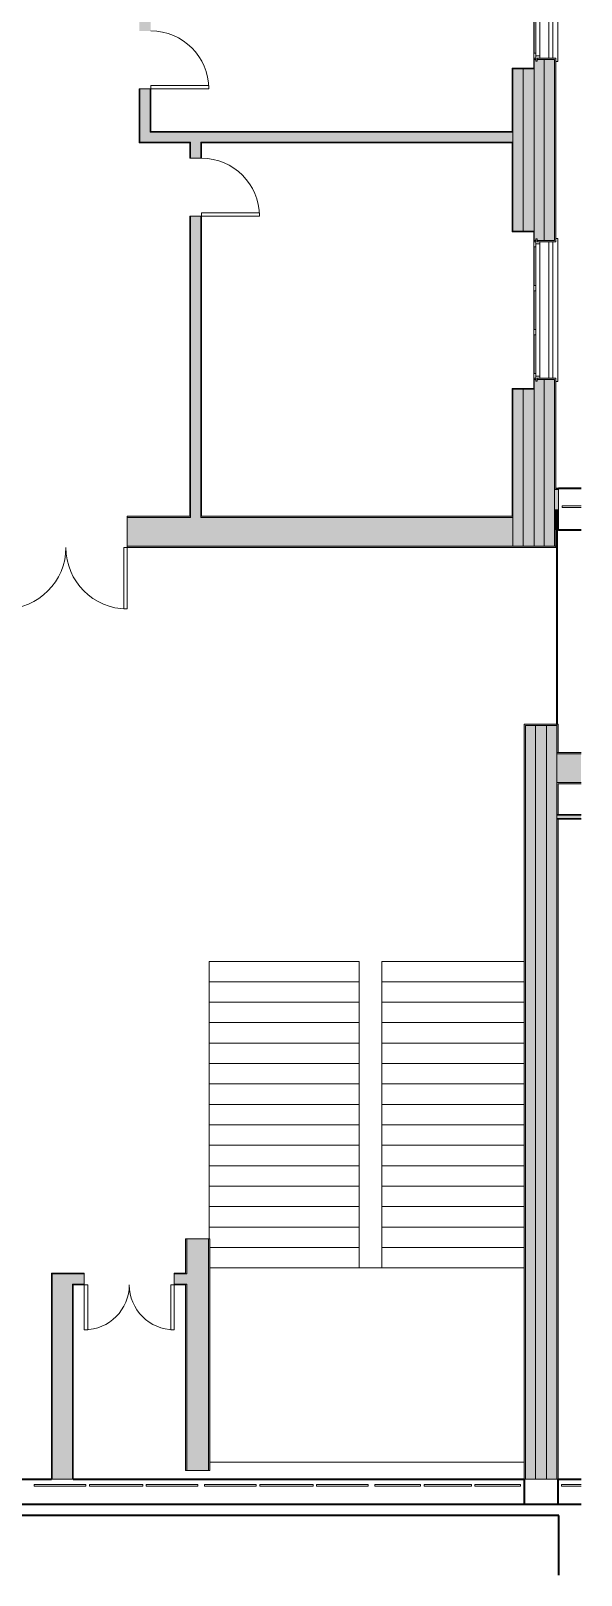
# Model space of a CAD drawing. Header units: millimetres. Extents: x -68567 to -21647, y -18936 to 26913.
# Drawn here: x -29722 to -21647, y -18936 to 3731 of the extents above; entities that cross this region are included whole.
import ezdxf

# ---------------------------------------------------------------- set-up
doc = ezdxf.new("R2010")
doc.units = ezdxf.units.MM
doc.linetypes.add('Sovrapposto', pattern=[3.96875, 2.38125, -1.5875])
for name, color, linetype, lineweight in [('A-DETL-WIDE', 214, 'Continuous', 35), ('A-DOOR', 31, 'Continuous', 9), ('A-GLAZ', 151, 'Continuous', 9), ('A-GLAZ-CURT', 52, 'Continuous', 9), ('A-GLAZ-SILL', 1, 'Continuous', 9), ('A-WALL', 113, 'Continuous', 9), ('A-WALL-PATT', 111, 'Continuous', 18), ('I-WALL', 2, 'Continuous', 9), ('S-STRS', 31, 'Continuous', 9)]:
    doc.layers.add(name, color=color, linetype=linetype, lineweight=lineweight)

# ---------------------------------------------------------------- blocks, each defined once
blk = doc.blocks.new('Pannello sistema - Vetrato-1312898-dtu_P3 - Piano Terzo')
at = {"layer": 'A-GLAZ-CURT'}
for p, q in [((335, 49), (-335, 49)), ((-335, 49), (-335, 25)), ((-335, 25), (335, 25)), ((335, 25), (335, 49))]:
    blk.add_line(p, q, dxfattribs=at)
blk = doc.blocks.new('Pannello sistema - Vetrato-1312899-dtu_P3 - Piano Terzo')
at = {"layer": 'A-GLAZ-CURT'}
for p, q in [((348, 50), (-348, 50)), ((-348, 50), (-348, 25)), ((-348, 25), (348, 25)), ((348, 25), (348, 50))]:
    blk.add_line(p, q, dxfattribs=at)
blk = doc.blocks.new('Pannello sistema - Vetrato-824393-dtu_P3 - Piano Terzo')
at = {"layer": 'A-GLAZ-CURT'}
for p, q in [((379, 50), (-379, 50)), ((-379, 50), (-379, 25)), ((-379, 25), (379, 25)), ((379, 25), (379, 50))]:
    blk.add_line(p, q, dxfattribs=at)
blk = doc.blocks.new('Pannello sistema - Vetrato-824394-dtu_P3 - Piano Terzo')
at = {"layer": 'A-GLAZ-CURT'}
for p, q in [((392, 49), (-392, 49)), ((-392, 49), (-392, 24)), ((-392, 24), (392, 24)), ((392, 24), (392, 49))]:
    blk.add_line(p, q, dxfattribs=at)
blk = doc.blocks.new('Pannello sistema - Vetrato-1319699-dtu_P3 - Piano Terzo')
at = {"layer": 'A-GLAZ-CURT'}
for p, q in [((2, 50), (-278, 50)), ((-278, 50), (-278, 24)), ((-278, 24), (2, 24))]:
    blk.add_line(p, q, dxfattribs=at)
blk = doc.blocks.new('M_Porta-Doppia-Pannello non in rilievo - 180_230-1393947-dtu_P3 - Piano Terzo')
at = {"layer": 'A-DOOR'}
for p, q in [((-900, 230), (-900, 1130)), ((-900, 1130), (-850, 1130)), ((-850, 1130), (-850, 230)), ((900, 1130), (850, 1130)), ((850, 1130), (850, 230)), ((900, 230), (900, 1130)), ((-850, 230), (-900, 230)), ((850, 230), (900, 230))]:
    blk.add_line(p, q, dxfattribs=at)
for centre, start, end in [((-900, 230), 0, 90), ((900, 230), 90, 180)]:
    blk.add_arc(centre, 900, start, end, dxfattribs=at)
blk = doc.blocks.new('dtu_ING_Window_Legno_3_1 ante - WD-DG_200x275cm-1366436-dtu_P3 - Piano Terzo')
at = {"layer": 'A-GLAZ'}
for p, q in [((-1045, -25), (-970, -25)), ((-1045, -45), (-1045, -25)), ((-1000, -45), (-1045, -45)), ((-1000, -85), (-1000, -45)), ((-970, -85), (-1000, -85)), ((-970, -25), (-970, -85)), ((970, -25), (-970, -25)), ((970, -85), (-970, -85)), ((-930, 0), (-363, 0)), ((-930, -25), (-930, 0)), ((-363, 0), (-363, -25)), ((-283, 0), (283, 0)), ((-283, -25), (-283, 0)), ((283, 0), (283, -25)), ((363, 0), (930, 0)), ((363, -25), (363, 0)), ((930, 0), (930, -25)), ((970, -25), (1045, -25)), ((970, -85), (970, -25)), ((1000, -85), (970, -85)), ((1045, -45), (1000, -45)), ((1000, -45), (1000, -85)), ((1045, -25), (1045, -45))]:
    blk.add_line(p, q, dxfattribs=at)
at = {"layer": 'A-GLAZ-SILL'}
for p, q in [((1150, 5), (-1150, 5)), ((1000, -215), (-1000, -215)), ((-1050, -320), (-1050, -350)), ((-1050, -350), (1050, -350)), ((-1000, -275), (1000, -275)), ((1050, -350), (1050, -320))]:
    blk.add_line(p, q, dxfattribs=at)
blk = doc.blocks.new('Pannello sistema - Vetrato-1312533-dtu_P3 - Piano Terzo')
at = {"layer": 'A-GLAZ-CURT'}
for p, q in [((357, 49), (69, 49)), ((69, 25), (357, 25)), ((357, 25), (357, 49))]:
    blk.add_line(p, q, dxfattribs=at)
blk = doc.blocks.new('M_Porta-Singola-Pannello - 85_230-742342-dtu_P3 - Piano Terzo')
at = {"layer": 'A-DOOR'}
for p, q in [((425, 935), (375, 935)), ((375, 935), (375, 85)), ((425, 85), (425, 935)), ((375, 85), (425, 85))]:
    blk.add_line(p, q, dxfattribs=at)
blk.add_arc((425, 85), 850, 90, 180, dxfattribs=at)
blk = doc.blocks.new('M_Porta-Doppia-Pannello non in rilievo - 132_232-740847-dtu_P3 - Piano Terzo')
at = {"layer": 'A-DOOR'}
for p, q in [((-660, 85), (-660, 745)), ((-660, 745), (-610, 745)), ((-610, 745), (-610, 85)), ((660, 745), (610, 745)), ((610, 745), (610, 85)), ((660, 85), (660, 745)), ((-610, 85), (-660, 85)), ((610, 85), (660, 85))]:
    blk.add_line(p, q, dxfattribs=at)
for centre, start, end in [((-660, 85), 0, 90), ((660, 85), 90, 180)]:
    blk.add_arc(centre, 660, start, end, dxfattribs=at)

msp = doc.modelspace()

# ---------------------------------------------------------------- hatches: boundary and pattern name
at = {"layer": 'A-WALL'}
h = msp.add_hatch(color=7, dxfattribs=at)
h.paths.add_polyline_path([(-22037, -3834), (-22017, -3834), (-22017, -3589), (-22037, -3589)])
h.paths.add_polyline_path([(-22037, -2999), (-22017, -2999), (-22020, -1367), (-22292, -1367), (-22292, -1387), (-22037, -1387), (-22037, -1556)])
h.paths.add_polyline_path([(-22337, -1387), (-22312, -1387), (-22312, -1367), (-22337, -1367)])
h.paths.add_polyline_path([(-22312, 633), (-22312, 653), (-22337, 653), (-22337, 633)])
h.paths.add_polyline_path([(-22292, 633), (-22017, 633), (-22020, 3333), (-22292, 3333), (-22292, 3313), (-22037, 3313), (-22037, 653), (-22292, 653), (-22292, 639)])
h.paths.add_polyline_path([(-22337, 3313), (-22312, 3313), (-22312, 3333), (-22337, 3333)])
h.paths.add_polyline_path([(-22312, 5333), (-22312, 5353), (-22337, 5353), (-22337, 5333)])
h.paths.add_polyline_path([(-22292, 5333), (-22017, 5333), (-22020, 8033), (-22292, 8033), (-22292, 8013), (-22037, 8013), (-22037, 5353), (-22292, 5353), (-22292, 5339)])
h.paths.add_polyline_path([(-22312, 8013), (-22312, 8033), (-22337, 8033), (-22337, 8013)])
h.paths.add_polyline_path([(-22312, 10033), (-22312, 10053), (-22337, 10053), (-22337, 10033)])
h.paths.add_polyline_path([(-22292, 10033), (-22017, 10033), (-22020, 12733), (-22292, 12733), (-22292, 12713), (-22037, 12713), (-22037, 10053), (-22292, 10053), (-22292, 10039)])
h.paths.add_polyline_path([(-22337, 12713), (-22312, 12713), (-22312, 12733), (-22337, 12733)])
h.paths.add_polyline_path([(-22312, 14733), (-22312, 14753), (-22337, 14753), (-22337, 14733)])
h.paths.add_polyline_path([(-22292, 14733), (-22017, 14733), (-22020, 17433), (-22292, 17433), (-22292, 17413), (-22037, 17413), (-22037, 14753), (-22292, 14753), (-22292, 14738)])
h.paths.add_polyline_path([(-22337, 17413), (-22312, 17413), (-22312, 17433), (-22337, 17433)])
h.paths.add_polyline_path([(-22312, 19433), (-22312, 19453), (-22337, 19453), (-22337, 19433)])
h.paths.add_polyline_path([(-22292, 19433), (-22017, 19433), (-22020, 22133), (-22292, 22133), (-22292, 22113), (-22037, 22113), (-22037, 19453), (-22292, 19453), (-22292, 19439)])
h.paths.add_polyline_path([(-22337, 22113), (-22312, 22113), (-22312, 22133), (-22337, 22133)])
h.paths.add_polyline_path([(-22312, 24133), (-22312, 24153), (-22337, 24152), (-22337, 24133)])
h.paths.add_polyline_path([(-22292, 24133), (-22017, 24133), (-22017, 26893), (-22037, 26893), (-22037, 24153), (-22292, 24152), (-22292, 24139)])
h = msp.add_hatch(color=250, dxfattribs=at)
h.paths.add_polyline_path([(-22187, -3834), (-22037, -3834), (-22037, -1387), (-22187, -1387), (-22187, -3005)])
h.paths.add_polyline_path([(-22187, 653), (-22037, 653), (-22037, 3313), (-22187, 3313), (-22187, 797)])
h.paths.add_polyline_path([(-22037, 5353), (-22037, 8013), (-22187, 8013), (-22187, 5353)])
h.paths.add_polyline_path([(-22037, 10053), (-22037, 12713), (-22187, 12713), (-22187, 10053)])
h.paths.add_polyline_path([(-22037, 14753), (-22037, 17413), (-22187, 17413), (-22187, 14753)])
h.paths.add_polyline_path([(-22037, 19453), (-22037, 22113), (-22187, 22113), (-22187, 19453)])
h.paths.add_polyline_path([(-22037, 24153), (-22037, 26743), (-22187, 26743), (-22187, 24153)])
h = msp.add_hatch(color=250, dxfattribs=at)
h.paths.add_polyline_path([(-22337, -3834), (-22337, -1527), (-22497, -1527), (-22497, -3834), (-22393, -3834)])
h.paths.add_polyline_path([(-22497, 793), (-22337, 793), (-22337, 3173), (-22497, 3173), (-22497, 1341)])
h.paths.add_polyline_path([(-22337, 5493), (-22337, 7873), (-22497, 7873), (-22497, 5493), (-22393, 5493)])
h.paths.add_polyline_path([(-22337, 10193), (-22337, 12573), (-22497, 12573), (-22497, 10193), (-22393, 10193)])
h.paths.add_polyline_path([(-22393, 14893), (-22337, 14893), (-22337, 17273), (-22497, 17272), (-22497, 14893)])
h.paths.add_polyline_path([(-22497, 19593), (-22337, 19593), (-22337, 21973), (-22497, 21973), (-22497, 20169)])
h.paths.add_polyline_path([(-22497, 24293), (-22337, 24293), (-22337, 26433), (-22497, 26433), (-22497, 24514)])
h = msp.add_hatch(color=250, dxfattribs=at)
h.paths.add_polyline_path([(-22647, -3394), (-22647, -1527), (-22337, -1527), (-22337, -1517), (-22657, -1517), (-22657, -3394)])
h.paths.add_polyline_path([(-22393, 783), (-22337, 783), (-22337, 793), (-22647, 793), (-22647, 2086), (-22657, 2086), (-22657, 783)])
h.paths.add_polyline_path([(-22657, 2246), (-22647, 2246), (-22647, 3173), (-22337, 3173), (-22337, 3183), (-22657, 3183), (-22657, 2256)])
h.paths.add_polyline_path([(-22337, 5483), (-22337, 5493), (-22647, 5493), (-22647, 6291), (-22657, 6291), (-22657, 5483), (-22393, 5483)])
h.paths.add_polyline_path([(-22657, 6451), (-22647, 6451), (-22647, 7873), (-22337, 7873), (-22337, 7883), (-22657, 7883), (-22657, 7134)])
h.paths.add_polyline_path([(-22393, 10183), (-22337, 10183), (-22337, 10193), (-22647, 10193), (-22647, 12199), (-22657, 12199), (-22657, 10183)])
h.paths.add_polyline_path([(-22647, 12359), (-22647, 12573), (-22337, 12573), (-22337, 12583), (-22657, 12583), (-22657, 12359)])
h.paths.add_polyline_path([(-22647, 14889), (-22337, 14889), (-22337, 14893), (-22647, 14893)])
h.paths.add_polyline_path([(-22657, 14889), (-22647, 14893), (-22647, 17273), (-22337, 17273), (-22337, 17283), (-22657, 17283), (-22657, 14899)])
h.paths.add_polyline_path([(-22393, 19583), (-22337, 19583), (-22337, 19593), (-22647, 19593), (-22647, 21973), (-22337, 21973), (-22337, 21983), (-22657, 21983), (-22657, 19583)])
h.paths.add_polyline_path([(-22657, 24283), (-22337, 24283), (-22337, 24293), (-22647, 24293), (-22647, 26273), (-22657, 26273), (-22657, 24514)])
for color, points in [(250, [(-21977, -2999), (-21977, -2979), (-22017, -2979), (-22017, -2999)]), (250, [(-22017, -3439), (-21977, -3439), (-21977, -3299), (-22037, -3299), (-22037, -3439)]), (7, [(-21977, -3599), (-21977, -3589), (-22017, -3589), (-22017, -3599)]), (7, [(-27094, -17400), (-27094, -14000), (-27114, -14000), (-27114, -17400)])]:
    msp.add_hatch(color=color, dxfattribs=at).paths.add_polyline_path(points)
h = msp.add_hatch(color=250, dxfattribs=at)
h.paths.add_polyline_path([(-27434, -17400), (-27434, -14665), (-27454, -14665), (-27454, -17400)])
h.paths.add_polyline_path([(-27454, -14515), (-27434, -14515), (-27434, -14000), (-27454, -14000), (-27454, -14505)])
at = {"layer": 'A-WALL-PATT'}
h = msp.add_hatch(color=250, dxfattribs=at)
h.paths.add_polyline_path([(-22337, -3834), (-22187, -3834), (-22187, -1387), (-22292, -1387), (-22292, -1412), (-22312, -1412), (-22312, -1387), (-22337, -1387), (-22337, -3005)])
h.paths.add_polyline_path([(-22206, 653), (-22187, 653), (-22187, 3313), (-22292, 3313), (-22292, 3288), (-22312, 3288), (-22312, 3313), (-22337, 3313), (-22337, 653), (-22312, 653), (-22312, 678), (-22292, 678), (-22292, 653)])
h.paths.add_polyline_path([(-22206, 5353), (-22187, 5353), (-22187, 8013), (-22292, 8013), (-22292, 7988), (-22312, 7988), (-22312, 8013), (-22337, 8013), (-22337, 5353), (-22312, 5353), (-22312, 5378), (-22292, 5378), (-22292, 5353)])
h.paths.add_polyline_path([(-22187, 10053), (-22187, 12713), (-22292, 12713), (-22292, 12688), (-22312, 12688), (-22312, 12713), (-22337, 12713), (-22337, 10053), (-22312, 10053), (-22312, 10078), (-22292, 10078), (-22292, 10053), (-22206, 10053)])
h.paths.add_polyline_path([(-22337, 14753), (-22312, 14753), (-22312, 14778), (-22292, 14778), (-22292, 14753), (-22187, 14753), (-22187, 17413), (-22292, 17413), (-22292, 17388), (-22312, 17388), (-22312, 17413), (-22337, 17413), (-22337, 14778)])
h.paths.add_polyline_path([(-22292, 19453), (-22187, 19453), (-22187, 22113), (-22292, 22113), (-22292, 22088), (-22312, 22088), (-22312, 22113), (-22337, 22113), (-22337, 19453), (-22312, 19453), (-22312, 19478), (-22292, 19478)])
h.paths.add_polyline_path([(-22292, 24153), (-22187, 24153), (-22187, 26593), (-22337, 26593), (-22337, 24153), (-22312, 24153), (-22312, 24178), (-22292, 24178)])
h = msp.add_hatch(color=250, dxfattribs=at)
h.paths.add_polyline_path([(-22647, -3834), (-22497, -3834), (-22497, -1527), (-22647, -1527), (-22647, -3414)])
h.paths.add_polyline_path([(-22647, 793), (-22497, 793), (-22497, 3173), (-22647, 3173), (-22647, 1341)])
h.paths.add_polyline_path([(-22647, 5493), (-22497, 5493), (-22497, 7873), (-22647, 7873), (-22647, 5686)])
h.paths.add_polyline_path([(-22647, 10193), (-22497, 10193), (-22497, 12573), (-22647, 12573), (-22647, 11479)])
h.paths.add_polyline_path([(-22497, 14893), (-22497, 17273), (-22647, 17272), (-22647, 14893)])
h.paths.add_polyline_path([(-22647, 19593), (-22497, 19593), (-22497, 21973), (-22647, 21973), (-22647, 20169)])
h.paths.add_polyline_path([(-22497, 24293), (-22497, 26283), (-22647, 26283), (-22647, 24293)])
h = msp.add_hatch(color=250, dxfattribs=at)
h.paths.add_polyline_path([(-28122, 2096), (-27972, 2096), (-27972, 2881), (-28122, 2881)])
h.paths.add_polyline_path([(-27972, 3731), (-27972, 6366), (-28122, 6366), (-28122, 3731)])
for points in [[(-22657, 2096), (-22647, 2096), (-22647, 2246), (-27972, 2246), (-27972, 2096), (-23139, 2096)], [(-22017, -3299), (-21977, -3299), (-21977, -2999), (-22037, -2999), (-22037, -3299)], [(-22017, -3589), (-21977, -3589), (-21977, -3439), (-22037, -3439), (-22037, -3589)], [(-22314, -17529), (-22314, -6464), (-22464, -6464), (-22464, -17529)], [(-22004, -17529), (-22004, -6464), (-22154, -6464), (-22154, -17529)], [(-21647, -7302), (-21647, -6882), (-22004, -6882), (-22004, -7302), (-21984, -7302)], [(-27434, -17400), (-27114, -17400), (-27114, -14000), (-27434, -14000), (-27434, -14665)], [(-29111, -17529), (-29111, -14515), (-29411, -14515), (-29411, -17529)]]:
    msp.add_hatch(color=250, dxfattribs=at).paths.add_polyline_path(points)
h = msp.add_hatch(color=250, dxfattribs=at)
h.paths.add_polyline_path([(-27378, -3414), (-27228, -3414), (-27228, 1011), (-27378, 1011), (-27378, -3394)])
h.paths.add_polyline_path([(-27228, 1861), (-27228, 2096), (-27378, 2096), (-27378, 1861)])
h = msp.add_hatch(color=250, dxfattribs=at)
h.paths.add_polyline_path([(-22657, -3834), (-22647, -3834), (-22647, -3414), (-28308, -3414), (-28308, -3834), (-23139, -3834)])
h.paths.add_polyline_path([(-30108, -3834), (-30108, -3414), (-36854, -3414), (-36854, -3774), (-36844, -3774), (-36844, -3834), (-30604, -3834)])
h = msp.add_hatch(color=250, dxfattribs=at)
h.paths.add_polyline_path([(-29111, -14665), (-28938, -14665), (-28938, -14515), (-29111, -14515)])
h.paths.add_polyline_path([(-27434, -14665), (-27434, -14515), (-27618, -14515), (-27618, -14665), (-27454, -14665)])
at = {"layer": 'I-WALL'}
h = msp.add_hatch(color=7, dxfattribs=at)
h.paths.add_polyline_path([(-28132, 2086), (-28122, 2086), (-28122, 2881), (-28132, 2881)])
h.paths.add_polyline_path([(-28132, 3731), (-28122, 3731), (-28122, 6366), (-28132, 6366), (-28132, 4237)])
h = msp.add_hatch(color=250, dxfattribs=at)
h.paths.add_polyline_path([(-27972, 2246), (-27962, 2246), (-27962, 2881), (-27972, 2881)])
h.paths.add_polyline_path([(-27962, 3731), (-27962, 6291), (-27972, 6291), (-27972, 3731)])
h = msp.add_hatch(color=250, dxfattribs=at)
h.paths.add_polyline_path([(-22657, 2086), (-22647, 2086), (-22647, 2096), (-27228, 2096), (-27228, 2086), (-23139, 2086)])
h.paths.add_polyline_path([(-27388, 2086), (-27378, 2086), (-27378, 2096), (-28122, 2096), (-28122, 2086), (-27618, 2086)])
for color, points in [(7, [(-22657, 2246), (-22657, 2256), (-27962, 2256), (-27962, 2246), (-23139, 2246)]), (250, [(-22484, -17529), (-22464, -17529), (-22464, -6464), (-22004, -6464), (-22004, -6444), (-22484, -6444), (-22484, -13143)]), (250, [(-22154, -17529), (-22154, -6464), (-22314, -6464), (-22314, -17529)]), (250, [(-21647, -6882), (-21647, -6862), (-22004, -6862), (-22004, -6882), (-21984, -6882)]), (7, [(-21647, -7322), (-21647, -7302), (-21984, -7302), (-21984, -7322)]), (250, [(-21647, -7779), (-21647, -7769), (-22004, -7769), (-22004, -7779), (-21984, -7779)]), (250, [(-21647, -7829), (-21647, -7779), (-22004, -7779), (-22004, -7829), (-21984, -7829)]), (7, [(-21647, -7839), (-21647, -7829), (-22004, -7829), (-22004, -7839), (-21984, -7839)]), (7, [(-29411, -17529), (-29411, -14505), (-29421, -14505), (-29421, -17529)]), (250, [(-29101, -17529), (-29101, -14665), (-29111, -14665), (-29111, -17529)])]:
    msp.add_hatch(color=color, dxfattribs=at).paths.add_polyline_path(points)
h = msp.add_hatch(color=7, dxfattribs=at)
h.paths.add_polyline_path([(-27378, -3394), (-27378, 1011), (-27388, 1011), (-27388, -3394)])
h.paths.add_polyline_path([(-27378, 1861), (-27378, 2086), (-27388, 2086), (-27388, 1861)])
h = msp.add_hatch(color=250, dxfattribs=at)
h.paths.add_polyline_path([(-27218, -3394), (-27218, 1011), (-27228, 1011), (-27228, -3394)])
h.paths.add_polyline_path([(-27228, 1861), (-27218, 1861), (-27218, 2086), (-27228, 2086)])
h = msp.add_hatch(color=250, dxfattribs=at)
h.paths.add_polyline_path([(-22657, -3414), (-22647, -3414), (-22647, -3394), (-27228, -3394), (-27228, -3414), (-23139, -3414)])
h.paths.add_polyline_path([(-27378, -3414), (-27378, -3394), (-28308, -3394), (-28308, -3414), (-27618, -3414)])
h.paths.add_polyline_path([(-30108, -3414), (-30108, -3394), (-31003, -3394), (-31003, -3414), (-30604, -3414)])
h.paths.add_polyline_path([(-31153, -3414), (-31153, -3394), (-36854, -3394), (-36854, -3414), (-33590, -3414)])
h = msp.add_hatch(color=7, dxfattribs=at)
h.paths.add_polyline_path([(-22017, -3854), (-22017, -3834), (-28308, -3834), (-28308, -3854), (-22393, -3854)])
h.paths.add_polyline_path([(-30108, -3854), (-30108, -3834), (-32029, -3834), (-32029, -3854), (-30604, -3854)])
h.paths.add_polyline_path([(-32469, -3854), (-32469, -3834), (-36844, -3834), (-36844, -3854), (-33590, -3854)])
h = msp.add_hatch(color=7, dxfattribs=at)
h.paths.add_polyline_path([(-21984, -17529), (-21984, -7839), (-22004, -7839), (-22004, -17529)])
h.paths.add_polyline_path([(-21984, -7769), (-21984, -7302), (-22004, -7302), (-22004, -7769)])
h.paths.add_polyline_path([(-21984, -6862), (-21984, -6444), (-22004, -6444), (-22004, -6862)])
h = msp.add_hatch(color=250, dxfattribs=at)
h.paths.add_polyline_path([(-29101, -14515), (-28938, -14515), (-28938, -14505), (-29411, -14505), (-29411, -14515), (-29111, -14515)])
h.paths.add_polyline_path([(-27454, -14515), (-27454, -14505), (-27618, -14505), (-27618, -14515)])
h = msp.add_hatch(color=7, dxfattribs=at)
h.paths.add_polyline_path([(-29101, -14675), (-28938, -14675), (-28938, -14665), (-29101, -14665)])
h.paths.add_polyline_path([(-27454, -14675), (-27454, -14665), (-27618, -14665), (-27618, -14675)])

# ---------------------------------------------------------------- linework, layer by layer
at = {"layer": 'A-DETL-WIDE'}
for p, q in [((-21977, -2979), (-21647, -2979)), ((-22004, -3599), (-22004, -6444)), ((-21647, -3599), (-21977, -3599)), ((-32009, -17529), (-29421, -17529)), ((-29101, -17529), (-22484, -17529)), ((-22484, -17529), (-22484, -17899)), ((-21984, -17529), (-21647, -17529)), ((-21984, -17899), (-21984, -17529)), ((-21647, -17899), (-32009, -17899)), ((-21974, -18062), (-32657, -18062)), ((-21974, -18936), (-21974, -18062))]:
    msp.add_line(p, q, dxfattribs=at)
at = {"layer": 'A-WALL', "color": 250, "lineweight": 18}
for p, q in [((-22657, 3183), (-22657, 2256)), ((-22337, 3183), (-22657, 3183)), ((-22312, 3333), (-22337, 3333)), ((-22337, 3333), (-22337, 3183)), ((-22017, 3333), (-22252, 3333)), ((-22017, 633), (-22017, 3333)), ((-22657, 2086), (-22657, 783)), ((-22657, 783), (-22337, 783)), ((-22337, 783), (-22337, 633)), ((-22337, 633), (-22312, 633)), ((-22252, 633), (-22017, 633)), ((-22657, -1517), (-22657, -3394)), ((-22337, -1517), (-22657, -1517)), ((-22312, -1367), (-22337, -1367)), ((-22337, -1367), (-22337, -1517)), ((-22017, -1367), (-22252, -1367)), ((-22017, -2979), (-22017, -1367)), ((-21977, -2979), (-22017, -2979)), ((-21977, -3599), (-21977, -2979)), ((-22017, -3599), (-21977, -3599)), ((-22017, -3854), (-22017, -3599)), ((-22657, -3854), (-22017, -3854)), ((-27094, -14000), (-27454, -14000)), ((-27454, -14000), (-27454, -14505)), ((-27094, -17400), (-27094, -14000)), ((-27454, -14675), (-27454, -17400)), ((-27454, -17400), (-27094, -17400))]:
    msp.add_line(p, q, dxfattribs=at)
at = {"layer": 'A-WALL'}
for p, q in [((-22312, 3313), (-22337, 3313)), ((-22337, 783), (-22337, 3183)), ((-22037, 3313), (-22292, 3313)), ((-22187, 653), (-22187, 3313)), ((-22037, 653), (-22037, 3313)), ((-22337, 3173), (-22647, 3173)), ((-22647, 3173), (-22647, 793)), ((-22497, 793), (-22497, 3173)), ((-28122, 2096), (-28122, 2881)), ((-27972, 2246), (-27972, 2881)), ((-28122, 2096), (-27378, 2096)), ((-27972, 2246), (-22647, 2246)), ((-27378, 1861), (-27378, 2096)), ((-27228, 2096), (-22647, 2096)), ((-27228, 1861), (-27228, 2096)), ((-22647, 2086), (-22657, 2086)), ((-27378, -3414), (-27378, 1011)), ((-27228, -3414), (-27228, 1011)), ((-22647, 793), (-22337, 793)), ((-22337, 653), (-22312, 653)), ((-22292, 653), (-22037, 653)), ((-22337, -1527), (-22647, -1527)), ((-22647, -1527), (-22647, -3834)), ((-22497, -3834), (-22497, -1527)), ((-22312, -1387), (-22337, -1387)), ((-22337, -3834), (-22337, -1517)), ((-22037, -1387), (-22292, -1387)), ((-22187, -3834), (-22187, -1387)), ((-22037, -3834), (-22037, -1387)), ((-21977, -2999), (-22037, -2999)), ((-22017, -2979), (-22017, -2999)), ((-22647, -3394), (-22657, -3394)), ((-21977, -3299), (-22037, -3299)), ((-27378, -3414), (-28308, -3414)), ((-22647, -3414), (-27228, -3414)), ((-21977, -3439), (-22037, -3439)), ((-21977, -3589), (-22037, -3589)), ((-22017, -3589), (-22017, -3599)), ((-22017, -3834), (-28308, -3834)), ((-22004, -6464), (-22464, -6464)), ((-22464, -6464), (-22464, -17529)), ((-22314, -6464), (-22314, -17529)), ((-22154, -6464), (-22154, -17529)), ((-22004, -6444), (-22004, -17529)), ((-22004, -6862), (-21984, -6862)), ((-21647, -6882), (-22004, -6882)), ((-21647, -7302), (-22004, -7302)), ((-22004, -7769), (-21984, -7769)), ((-21647, -7779), (-22004, -7779)), ((-21647, -7829), (-22004, -7829)), ((-22004, -7839), (-21984, -7839)), ((-27434, -14000), (-27434, -14515)), ((-27114, -14000), (-27114, -17400)), ((-27454, -14515), (-27454, -14505)), ((-29411, -17529), (-29411, -14515)), ((-29411, -14515), (-28938, -14515)), ((-29111, -17529), (-29111, -14665)), ((-28938, -14665), (-29111, -14665)), ((-27434, -14515), (-27618, -14515)), ((-27434, -14665), (-27618, -14665)), ((-27454, -14675), (-27454, -14665)), ((-27434, -14665), (-27434, -17400))]:
    msp.add_line(p, q, dxfattribs=at)
at = {"layer": 'I-WALL', "color": 250, "lineweight": 18}
for p, q in [((-28132, 2881), (-28132, 2086)), ((-27962, 2881), (-28132, 2881)), ((-27962, 2256), (-27962, 2881)), ((-28132, 2086), (-27388, 2086)), ((-22657, 2256), (-27962, 2256)), ((-27388, 2086), (-27388, 1861)), ((-27218, 2086), (-22657, 2086)), ((-27218, 1861), (-27218, 2086)), ((-27388, 1861), (-27218, 1861)), ((-27388, 1011), (-27388, -3394)), ((-27218, 1011), (-27388, 1011)), ((-27218, -3394), (-27218, 1011)), ((-27388, -3394), (-28308, -3394)), ((-28308, -3394), (-28308, -3854)), ((-22657, -3394), (-27218, -3394)), ((-28308, -3854), (-22657, -3854)), ((-21984, -6444), (-22484, -6444)), ((-22484, -6444), (-22484, -17529)), ((-21984, -6862), (-21984, -6444)), ((-21647, -6862), (-21984, -6862)), ((-21984, -7769), (-21984, -7322)), ((-21984, -7322), (-21647, -7322)), ((-21647, -7769), (-21984, -7769)), ((-21984, -17529), (-21984, -7839)), ((-21984, -7839), (-21647, -7839)), ((-29421, -14505), (-29421, -17529)), ((-28938, -14505), (-29421, -14505)), ((-28938, -14675), (-28938, -14505)), ((-27454, -14505), (-27618, -14505)), ((-27618, -14505), (-27618, -14675)), ((-29101, -17529), (-29101, -14675)), ((-29101, -14675), (-28938, -14675)), ((-27618, -14675), (-27454, -14675)), ((-29421, -17529), (-29101, -17529)), ((-22484, -17529), (-21984, -17529))]:
    msp.add_line(p, q, dxfattribs=at)
at = {"layer": 'S-STRS'}
for p, q in [((-27104, -9927), (-24904, -9927)), ((-27104, -10227), (-27104, -9927)), ((-24904, -10227), (-24904, -9927)), ((-22484, -9927), (-24573, -9927)), ((-24573, -9927), (-24573, -10227)), ((-27104, -10527), (-27104, -10227)), ((-27104, -10227), (-24904, -10227)), ((-24904, -10527), (-24904, -10227)), ((-24573, -10227), (-24573, -10527)), ((-22484, -10227), (-24573, -10227)), ((-27104, -10827), (-27104, -10527)), ((-27104, -10527), (-24904, -10527)), ((-24904, -10827), (-24904, -10527)), ((-24573, -10527), (-24573, -10827)), ((-22484, -10527), (-24573, -10527)), ((-27104, -11127), (-27104, -10827)), ((-27104, -10827), (-24904, -10827)), ((-24904, -11127), (-24904, -10827)), ((-24573, -10827), (-24573, -11127)), ((-22484, -10827), (-24573, -10827)), ((-27104, -11427), (-27104, -11127)), ((-27104, -11127), (-24904, -11127)), ((-24904, -11427), (-24904, -11127)), ((-24573, -11127), (-24573, -11427)), ((-22484, -11127), (-24573, -11127)), ((-27104, -11727), (-27104, -11427)), ((-27104, -11427), (-24904, -11427)), ((-24904, -11727), (-24904, -11427)), ((-24573, -11427), (-24573, -11727)), ((-22484, -11427), (-24573, -11427)), ((-27104, -12027), (-27104, -11727)), ((-27104, -11727), (-24904, -11727)), ((-24904, -12027), (-24904, -11727)), ((-24573, -11727), (-24573, -12027)), ((-22484, -11727), (-24573, -11727)), ((-27104, -12327), (-27104, -12027)), ((-27104, -12027), (-24904, -12027)), ((-24904, -12327), (-24904, -12027)), ((-24573, -12027), (-24573, -12327)), ((-22484, -12027), (-24573, -12027)), ((-27104, -12627), (-27104, -12327)), ((-27104, -12327), (-24904, -12327)), ((-24904, -12627), (-24904, -12327)), ((-24573, -12327), (-24573, -12627)), ((-22484, -12327), (-24573, -12327)), ((-27104, -12927), (-27104, -12627)), ((-27104, -12627), (-24904, -12627)), ((-24904, -12927), (-24904, -12627)), ((-24573, -12627), (-24573, -12927)), ((-22484, -12627), (-24573, -12627)), ((-27104, -13227), (-27104, -12927)), ((-27104, -12927), (-24904, -12927)), ((-24904, -13227), (-24904, -12927)), ((-24573, -12927), (-24573, -13227)), ((-22484, -12927), (-24573, -12927)), ((-27104, -13527), (-27104, -13227)), ((-27104, -13227), (-24904, -13227)), ((-24904, -13527), (-24904, -13227)), ((-24573, -13227), (-24573, -13527)), ((-22484, -13227), (-24573, -13227)), ((-27104, -13827), (-27104, -13527)), ((-27104, -13527), (-24904, -13527)), ((-24904, -13827), (-24904, -13527)), ((-24573, -13527), (-24573, -13827)), ((-22484, -13527), (-24573, -13527)), ((-27104, -14000), (-27104, -13827)), ((-27104, -13827), (-24904, -13827)), ((-24904, -14127), (-24904, -13827)), ((-24573, -13827), (-24573, -14127)), ((-22484, -13827), (-24573, -13827)), ((-27094, -14127), (-24904, -14127)), ((-24904, -14427), (-24904, -14127)), ((-24573, -14127), (-24573, -14427)), ((-22484, -14127), (-24573, -14127)), ((-27094, -14427), (-24904, -14427)), ((-24573, -14427), (-24904, -14427)), ((-22484, -14427), (-24573, -14427)), ((-27094, -17278), (-22484, -17278))]:
    msp.add_line(p, q, dxfattribs=at)
at = {"layer": 'S-STRS', "linetype": 'Sovrapposto'}
for p, q in [((-22484, -9927), (-24573, -9927)), ((-27104, -10227), (-24904, -10227)), ((-22484, -10227), (-24573, -10227)), ((-27104, -10527), (-24904, -10527)), ((-22484, -10527), (-24573, -10527)), ((-27104, -10827), (-24904, -10827)), ((-22484, -10827), (-24573, -10827)), ((-27104, -11127), (-24904, -11127)), ((-22484, -11127), (-24573, -11127)), ((-27104, -11427), (-24904, -11427)), ((-22484, -11427), (-24573, -11427)), ((-27104, -11727), (-24904, -11727)), ((-22484, -11727), (-24573, -11727)), ((-27104, -12027), (-24904, -12027)), ((-22484, -12027), (-24573, -12027)), ((-27104, -12327), (-24904, -12327)), ((-22484, -12327), (-24573, -12327)), ((-27104, -12627), (-24904, -12627)), ((-22484, -12627), (-24573, -12627)), ((-27104, -12927), (-24904, -12927)), ((-22484, -12927), (-24573, -12927)), ((-27104, -13227), (-24904, -13227)), ((-22484, -13227), (-24573, -13227)), ((-27104, -13527), (-24904, -13527)), ((-22484, -13527), (-24573, -13527)), ((-27104, -13827), (-24904, -13827)), ((-22484, -13827), (-24573, -13827)), ((-27094, -14127), (-24904, -14127)), ((-22484, -14127), (-24573, -14127)), ((-27094, -14427), (-24904, -14427)), ((-22484, -14427), (-24573, -14427))]:
    msp.add_line(p, q, dxfattribs=at)

# ---------------------------------------------------------------- block references
at = {"layer": 'A-DOOR'}
for name, p, rotation in [('M_Porta-Singola-Pannello - 85_230-742342-dtu_P3 - Piano Terzo', (-28047, 3306), 269.9999999999999), ('M_Porta-Singola-Pannello - 85_230-742342-dtu_P3 - Piano Terzo', (-27303, 1436), 269.9999999999999), ('M_Porta-Doppia-Pannello non in rilievo - 180_230-1393947-dtu_P3 - Piano Terzo', (-29208, -3624), 180), ('M_Porta-Doppia-Pannello non in rilievo - 132_232-740847-dtu_P3 - Piano Terzo', (-28278, -14590), 180)]:
    msp.add_blockref(name, p, dxfattribs=dict(at, rotation=rotation))
at = {"layer": 'A-GLAZ', "rotation": 89.99999999999991}
for p in [(-22337, 4333), (-22337, -367)]:
    msp.add_blockref('dtu_ING_Window_Legno_3_1 ante - WD-DG_200x275cm-1366436-dtu_P3 - Piano Terzo', p, dxfattribs=at)
at = {"layer": 'A-GLAZ-CURT'}
msp.add_blockref('Pannello sistema - Vetrato-1319699-dtu_P3 - Piano Terzo', (-21649, -3289), dxfattribs=at)
at = {"layer": 'A-GLAZ-CURT', "rotation": 180}
for name, p in [('Pannello sistema - Vetrato-824393-dtu_P3 - Piano Terzo', (-29293, -17582)), ('Pannello sistema - Vetrato-824394-dtu_P3 - Piano Terzo', (-28472, -17582)), ('Pannello sistema - Vetrato-824393-dtu_P3 - Piano Terzo', (-27651, -17582)), ('Pannello sistema - Vetrato-824393-dtu_P3 - Piano Terzo', (-26793, -17582)), ('Pannello sistema - Vetrato-824394-dtu_P3 - Piano Terzo', (-25972, -17582)), ('Pannello sistema - Vetrato-824393-dtu_P3 - Piano Terzo', (-25151, -17582)), ('Pannello sistema - Vetrato-1312898-dtu_P3 - Piano Terzo', (-24337, -17582)), ('Pannello sistema - Vetrato-1312899-dtu_P3 - Piano Terzo', (-23603, -17582)), ('Pannello sistema - Vetrato-1312898-dtu_P3 - Piano Terzo', (-22870, -17582)), ('Pannello sistema - Vetrato-1312533-dtu_P3 - Piano Terzo', (-21577, -17582))]:
    msp.add_blockref(name, p, dxfattribs=at)

doc.saveas('drawing.dxf')
